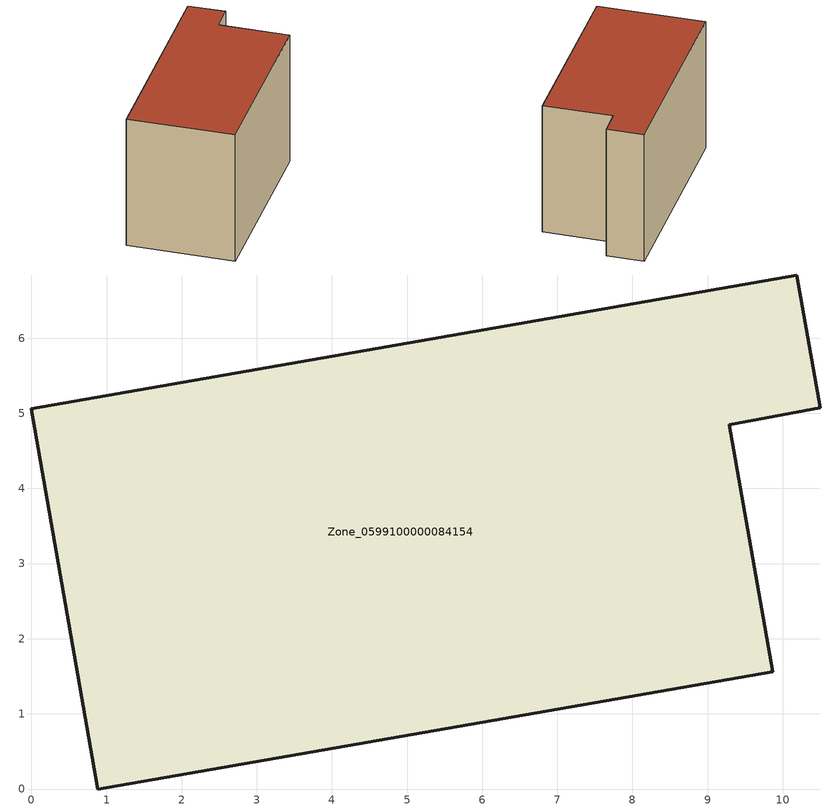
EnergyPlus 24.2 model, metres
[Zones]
Zone_0599100000084154
 floor ground (C_G): 0,5.06 10.19,6.84 10.5,5.07 9.29,4.85 9.87,1.56 0.88,0 z0
 wall outside (C_F): 0.88,0 9.87,1.56 9.29,4.85 10.5,5.07 10.19,6.84 0,5.06 0.88,0 z0:6.7
 roof outside (C_R): 10.19,6.84 0,5.06 0.88,0 9.87,1.56 9.29,4.85 10.5,5.07 z6.7
[BUILDING]
Pand.0599100000084154: North Axis=0; Terrain=City; Loads Convergence Tolerance Value=0.04; Temperature Convergence Tolerance Value=0.4; Solar Distribution=FullExterior; Maximum Number of Warmup Days=25; Minimum Number of Warmup Days=1
[Site:Location]
Rotterdam.The.Hague.AP_ZH_NLD Design_Conditions: Latitude=51.96; Longitude=4.45; Time Zone=1; Elevation=-4.5
[SITE:GROUNDTEMPERATURE:BUILDINGSURFACE]
18, 18, 18, 18, 18, 18, 18, 18, 18, 18, 18, 18
[MATERIAL] Thermal Absorptance=0.9; Solar Absorptance=0.7; Visible Absorptance=0.7
Name | Roughness | Thickness | Conductivity | Density | Specific Heat
G.TI.1946 | MediumSmooth | 0.15 | 1 | 540 | 1210
F.TI.1946 | Rough | 0.3 | 0.857143 | 1920 | 840
R.TI.1946 | MediumRough | 0.2 | 0.1 | 1500 | 1000
[CONSTRUCTION]
C_G: G.TI.1946
C_F: F.TI.1946
C_R: R.TI.1946
[ZONE]
Zone_0599100000084154: Type=1; Multiplier=1; Ceiling Height=Autocalculate; Volume=Autocalculate; Floor Area=autocalculate; Part of Total Floor Area=Yes
[ZONEINFILTRATION:DESIGNFLOWRATE]
Infil_Zone_0599100000084154: Zone or ZoneList or Space or SpaceList=Zone_0599100000084154; Schedule=AlwaysOn; Design Flow Rate Calculation Method=Flow/Area; Flow Rate per Floor Area=0.003; Constant Term Coefficient=1; Temperature Term Coefficient=0; Velocity Term Coefficient=0; Velocity Squared Term Coefficient=0
[HVACTEMPLATE:ZONE:IDEALLOADSAIRSYSTEM]
Zone_0599100000084154: Maximum Heating Supply Air Temperature=50; Minimum Cooling Supply Air Temperature=13; Maximum Heating Supply Air Humidity Ratio=0.0156; Minimum Cooling Supply Air Humidity Ratio=0.0077; Heating Limit=NoLimit; Cooling Limit=NoLimit; Dehumidification Control Type=ConstantSensibleHeatRatio; Cooling Sensible Heat Ratio=0.7; Dehumidification Setpoint=60; Humidification Control Type=None; Humidification Setpoint=30; Outdoor Air Method=None; Outdoor Air Flow Rate per Person=0.00944; Outdoor Air Flow Rate per Zone Floor Area=0; Outdoor Air Flow Rate per Zone=0; Demand Controlled Ventilation Type=None; Outdoor Air Economizer Type=NoEconomizer; Heat Recovery Type=None; Sensible Heat Recovery Effectiveness=0.7; Latent Heat Recovery Effectiveness=0.65
[ZONECONTROL:THERMOSTAT]
ThermostatControl_Zone_0599100000084154: Zone or ZoneList=Zone_0599100000084154; Control Type Schedule=DualSetpointControlType; Control 1=Thermostat_Zone_0599100000084154; Temperature Difference Between Cutout And Setpoint=0
[THERMOSTATSETPOINT:DUALSETPOINT]
Thermostat_Zone_0599100000084154: Heating Setpoint Temperature Schedule=HeatingSetpoint_Zone_0599100000084154; Cooling Setpoint Temperature Schedule=CoolingSetpoint_Zone_0599100000084154
[SCHEDULE:COMPACT]
HeatingSetpoint_Zone_0599100000084154: Through: 12/31, For: AllDays, Until: 24:00, 21
CoolingSetpoint_Zone_0599100000084154: Through: 12/31, For: AllDays, Until: 24:00, 24
DualSetpointControlType: Through: 12/31, For: AllDays, Until: 24:00, 4
AlwaysOn: Through: 12/31, For: AllDays, Until: 24:00, 1
